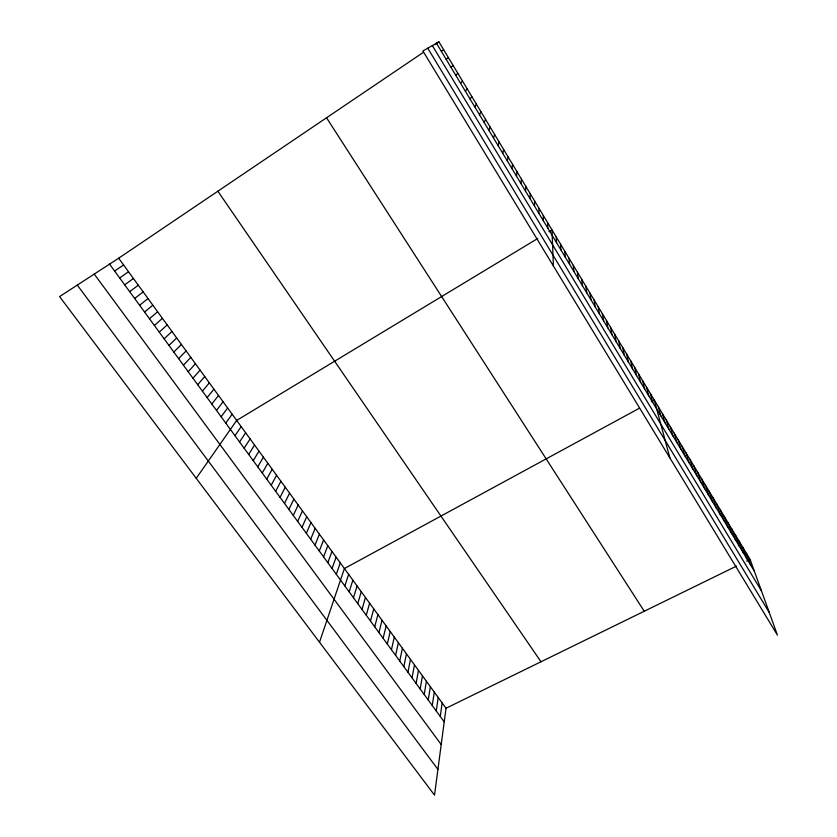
<?xml version="1.0" encoding="UTF-8"?>
<svg xmlns="http://www.w3.org/2000/svg" width="837" height="837" viewBox="0 0 837 837"><rect width="100%" height="100%" fill="white"/><g stroke="black" fill="none" stroke-linecap="round" stroke-linejoin="round"><path stroke-width="1.26" d="M538.934 213.414L538.997 208.308M534.477 206.007L534.644 201.058M529.999 198.578L530.271 193.786M525.5 191.108L525.877 186.473M520.991 183.617L521.461 179.139M516.46 176.094L517.036 171.773M118.676 258.214L446.027 708.238L434.518 795.15L59.573 296.601L118.676 258.214L423.449 52.302M440.252 716.43L442.135 702.881M436.265 710.979L438.222 697.503M432.258 705.507L434.298 692.105M428.241 700.014L430.354 686.696M511.909 168.54L512.589 164.376M424.213 694.501L426.41 681.266M420.174 688.966L422.444 675.815M416.115 683.421L418.458 670.343M412.034 677.844L414.472 664.85M507.348 160.955L508.122 156.958M407.954 672.257L410.465 659.347M403.852 666.65L406.447 653.812M399.73 661.021L402.409 648.267M395.598 655.371L398.36 642.701M391.454 649.7L394.3 637.114M502.755 153.328L503.644 149.499M387.29 644.009L390.22 631.516M383.116 638.296L386.129 625.888M378.931 632.563L382.017 620.248M374.725 626.808L377.905 614.578M370.498 621.044L373.762 608.897M498.151 145.68L499.145 142.018M366.261 615.247L369.619 603.184M362.013 609.43L365.455 597.461M357.744 603.592L361.27 591.717M353.465 597.733L357.075 585.952M493.527 138L494.625 134.495M349.165 591.864L352.869 580.167M344.844 585.963L348.642 574.36M319.514 642.241L344.405 568.532L639.468 408.184M336.307 574.266L340.272 562.851M332.069 568.48L336.129 557.16M488.881 130.279L490.084 126.952M327.822 562.673L331.975 551.437M323.563 556.846L327.801 545.703M319.284 550.987L323.616 539.949M314.984 545.117L319.41 534.173M310.673 539.227L315.193 528.377M484.215 122.537L485.523 119.377M306.352 533.315L310.966 522.56M302.011 527.373L306.719 516.722M297.658 521.42L302.45 510.863M293.285 515.446L298.181 504.983M479.528 114.753L480.951 111.76M288.901 509.44L293.881 499.082M284.496 503.424L289.581 493.16M280.081 497.377L285.26 487.218M275.645 491.309L280.918 481.254M271.188 485.219L276.566 475.27M474.83 106.948L476.358 104.123M266.721 479.109L272.192 469.264M262.243 472.978L267.809 463.238M257.744 466.826L263.414 457.18M253.224 460.653L258.989 451.112M470.101 99.101L471.744 96.454M248.694 454.449L254.563 445.022M244.142 448.224L250.117 438.902M239.57 441.978L245.649 432.76M234.988 435.711L241.171 426.608M196.235 478.314L236.672 420.425L537.804 238.44M465.362 91.223L467.119 88.743M225.77 423.103L232.152 414.221M221.135 416.763L227.622 407.996M216.48 410.402L223.081 401.739M211.813 404.009L218.52 395.472M207.126 397.596L213.937 389.174M460.591 83.313L462.463 81.011M202.418 391.161L209.334 382.854M197.689 384.706L204.73 376.514M192.949 378.219L200.095 370.142M188.199 371.712L195.45 363.75M455.809 75.361L457.797 73.248M183.418 365.183L190.784 357.336M178.626 358.623L186.096 350.902M173.814 352.042L181.399 344.446M168.98 345.44L176.68 337.96M164.125 338.807L171.951 331.452M451.007 67.389L453.11 65.443M159.26 332.143L167.191 324.913M154.374 325.457L162.42 318.353M149.467 318.751L157.638 311.772M144.55 312.023L152.826 305.17M139.601 305.254L148.003 298.537M446.184 59.375L448.391 57.617M134.642 298.474L143.158 291.872M129.662 291.663L138.304 285.197M124.661 284.821L133.418 278.491M119.639 277.957L128.521 271.753M441.34 51.319L443.662 49.749M434.78 44.643L438.923 41.85L750.109 559.44L777.427 635.105L422.894 50.963L438.923 41.85M114.596 271.062L123.604 264.994M548.926 231.713L551.97 229.882L553.424 266.02M651.343 401.729L654.314 400.117L669.882 457.902M446.027 708.238L736.56 566.074M746.719 561.104L750.109 559.44M77.286 285.093L437.929 769.412M94.236 274.086L441.214 744.543M109.542 264.147L444.227 721.871M217.861 191.202L541.005 661.764M326.535 117.776L644.239 611.24M427.749 48.201L769.287 612.538M436.475 43.242L754.357 571.2M432.342 45.585L761.45 590.859M746.447 553.351L750.632 565.017M742.775 547.241L746.886 558.802M739.092 541.11L743.13 552.566M735.388 534.948L739.364 546.299M731.674 528.764L735.577 540.011M727.939 522.57L731.779 533.703M724.193 516.345L727.97 527.373M720.437 510.089L724.141 521.012M716.671 503.822L720.301 514.629M712.883 497.523L716.441 508.226M709.085 491.193L712.569 501.792M705.267 484.853L708.677 495.337M701.437 478.482L704.775 488.85M697.598 472.089L700.851 482.342M693.737 465.675L696.928 475.814M689.866 459.231L692.973 469.254M685.974 452.765L689.008 462.673M682.071 446.267L685.032 456.06M678.148 439.749L681.036 449.427M674.214 433.21L677.018 442.763M670.27 426.64L673 436.077M666.304 420.048L668.951 429.36M662.329 413.426L664.892 422.612M658.332 406.782L660.822 415.843M650.412 393.61L652.734 402.43M646.488 387.092L648.738 395.786M642.554 380.542L644.72 389.111M638.6 373.972L640.682 382.404M634.634 367.37L636.633 375.687M630.648 360.747L632.573 368.929M626.651 354.093L628.493 362.159M622.634 347.418L624.392 355.348M618.606 340.722L620.28 348.516M614.567 333.994L616.147 341.663M610.508 327.236L612.004 334.769M606.427 320.456L607.84 327.863M602.337 313.655L603.665 320.916M598.225 306.823L599.47 313.948M594.103 299.96L595.253 306.959M589.97 293.076L591.027 299.928M585.806 286.17L586.779 292.877M581.642 279.223L582.521 285.804M577.446 272.266L578.241 278.69M573.24 265.266L573.941 271.554M569.024 258.246L569.62 264.387M564.787 251.194L565.289 257.2M560.528 244.122L560.947 249.97M556.26 237.017L556.574 242.72M547.66 222.715L547.785 228.124M543.339 215.527L543.37 220.78"/></g></svg>
